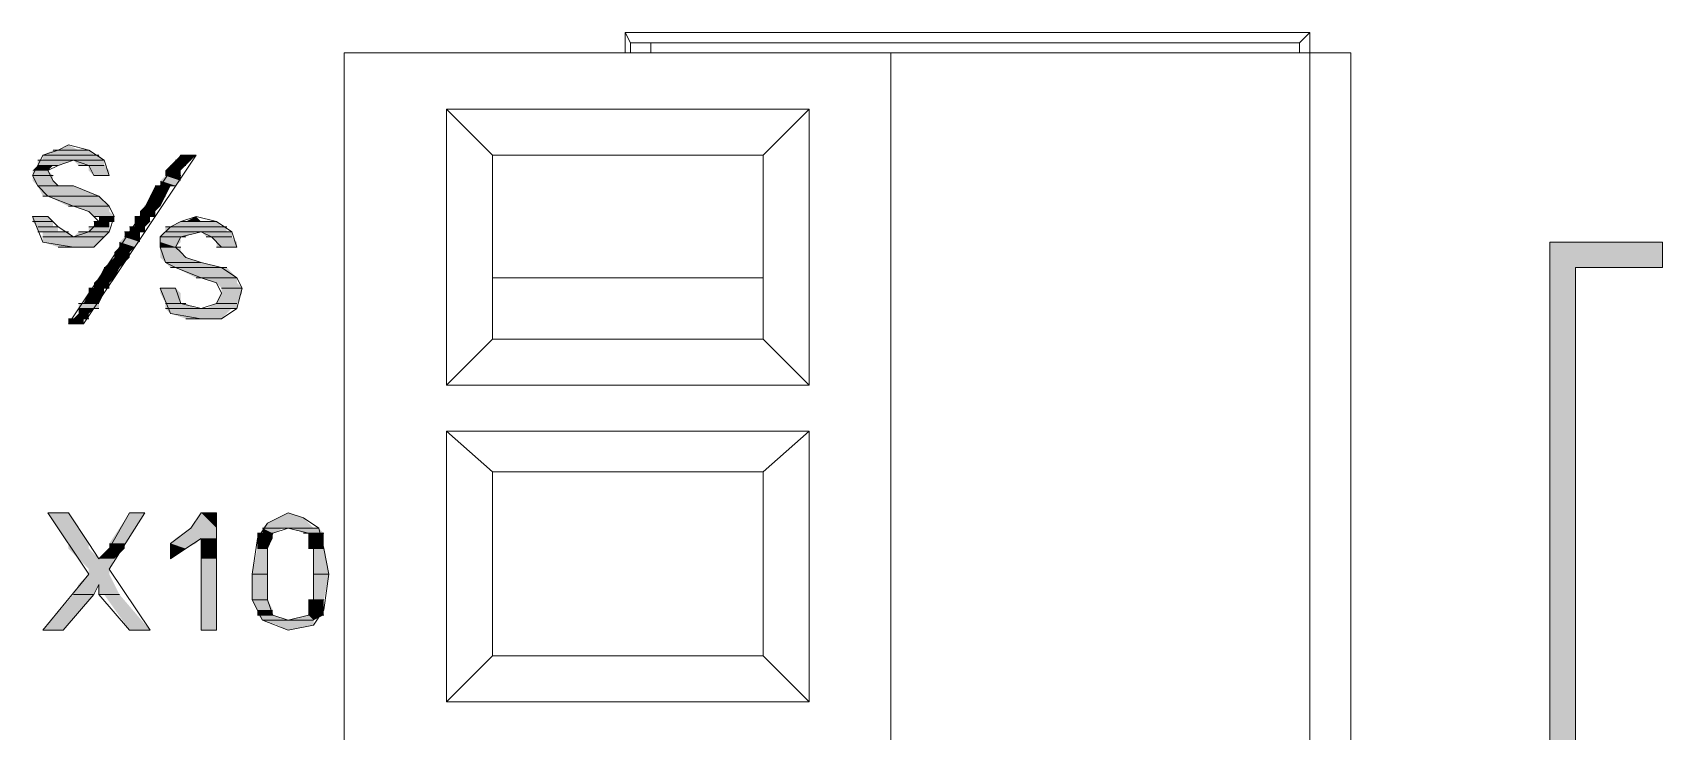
# Model space of a CAD drawing. Header units: millimetres. Extents: x -11 to 1219, y 0 to 1751.
# Drawn here: x 214.95 to 233.02, y 919 to 926.75 of the extents above; entities that cross this region are included whole.
import ezdxf

# ---------------------------------------------------------------- set-up
doc = ezdxf.new("R2010")
doc.units = ezdxf.units.MM
doc.header["$LTSCALE"] = 10
doc.layers.add('_MULTI_WIRE', color=9, linetype='CONTINUOUS')
doc.layers.add('PDF_Geometry', color=7, linetype='CONTINUOUS', true_color=0x151d1f)
doc.layers.add('PDF_Solid Fills', color=7, linetype='CONTINUOUS', true_color=0x070809)
doc.layers.get('_MULTI_WIRE').off()

# ---------------------------------------------------------------- blocks, each defined once
blk = doc.blocks.new('DVP-28SWS211R')
at = {"layer": 'PDF_Geometry', "color": 7, "lineweight": 9, "true_color": 0xffffff}
for p, q in [((14.956, -37.843), (14.899, -37.73)), ((14.899, -37.73), (14.899, -37.956)), ((14.899, -37.73), (22.491, -37.73)), ((22.491, -37.73), (22.377, -37.843)), ((22.491, -37.73), (22.491, -37.956)), ((14.956, -37.843), (14.956, -37.956)), ((22.377, -37.843), (14.956, -37.843)), ((15.183, -37.956), (15.183, -37.843)), ((22.377, -37.956), (22.377, -37.843)), ((11.783, -70.418), (11.783, -37.956)), ((22.944, -37.956), (11.783, -37.956)), ((17.845, -70.418), (17.845, -37.956)), ((22.491, -37.956), (22.491, -70.418)), ((22.944, -37.956), (22.944, -70.418)), ((12.916, -38.58), (12.916, -41.639)), ((12.916, -38.58), (13.426, -39.089)), ((16.939, -38.58), (12.916, -38.58)), ((16.429, -39.089), (16.939, -38.58)), ((16.939, -41.639), (16.939, -38.58)), ((8.611, -39.033), (8.441, -39.089)), ((8.611, -39.033), (8.554, -39.033)), ((8.554, -39.033), (8.951, -39.033)), ((8.724, -38.976), (8.611, -39.033)), ((8.951, -39.033), (8.611, -39.033)), ((8.611, -39.033), (8.951, -39.033)), ((8.951, -39.033), (8.611, -39.033)), ((8.951, -39.033), (8.724, -38.976)), ((9.121, -39.146), (8.951, -39.033)), ((8.384, -39.203), (8.328, -39.316)), ((8.441, -39.089), (8.384, -39.203)), ((8.441, -39.146), (8.384, -39.146)), ((8.384, -39.146), (9.121, -39.146)), ((8.384, -39.203), (8.611, -39.203)), ((8.611, -39.203), (8.384, -39.203)), ((8.384, -39.203), (8.611, -39.203)), ((8.611, -39.203), (8.384, -39.203)), ((8.384, -39.203), (8.554, -39.203)), ((8.554, -39.203), (8.384, -39.203)), ((8.384, -39.203), (8.611, -39.203)), ((8.554, -39.203), (8.384, -39.203)), ((8.441, -39.089), (9.064, -39.089)), ((9.064, -39.089), (8.441, -39.089)), ((8.441, -39.089), (9.064, -39.089)), ((9.064, -39.089), (8.441, -39.089)), ((9.121, -39.146), (8.441, -39.146)), ((8.441, -39.146), (9.121, -39.146)), ((9.121, -39.146), (8.441, -39.146)), ((8.498, -39.259), (8.611, -39.203)), ((8.611, -39.203), (8.554, -39.203)), ((8.611, -39.203), (8.781, -39.146)), ((9.971, -39.089), (8.724, -40.959)), ((8.781, -39.146), (8.951, -39.203)), ((8.838, -39.203), (9.121, -39.203)), ((9.121, -39.203), (8.838, -39.203)), ((8.838, -39.203), (9.121, -39.203)), ((9.121, -39.203), (8.838, -39.203)), ((8.894, -40.959), (10.141, -39.089)), ((8.894, -39.203), (9.121, -39.203)), ((9.121, -39.203), (8.894, -39.203)), ((8.894, -39.203), (9.121, -39.203)), ((9.121, -39.203), (8.894, -39.203)), ((8.951, -39.203), (9.008, -39.316)), ((9.177, -39.316), (9.121, -39.146)), ((9.857, -39.203), (10.027, -39.203)), ((10.027, -39.203), (9.857, -39.203)), ((9.857, -39.203), (10.027, -39.203)), ((10.027, -39.203), (9.857, -39.203)), ((9.857, -39.203), (10.027, -39.203)), ((10.027, -39.203), (9.857, -39.203)), ((9.857, -39.203), (10.027, -39.203)), ((10.027, -39.203), (9.857, -39.203)), ((9.914, -39.146), (10.084, -39.146)), ((10.084, -39.146), (9.914, -39.146)), ((9.914, -39.146), (10.084, -39.146)), ((10.084, -39.146), (9.914, -39.146)), ((9.971, -39.089), (10.141, -39.089)), ((10.141, -39.089), (9.971, -39.089)), ((10.141, -39.089), (9.971, -39.089)), ((13.426, -39.089), (13.426, -41.129)), ((13.426, -39.089), (16.429, -39.089)), ((16.429, -41.129), (16.429, -39.089)), ((8.328, -39.316), (8.554, -39.316)), ((8.554, -39.316), (8.328, -39.316)), ((8.328, -39.316), (8.554, -39.316)), ((8.554, -39.316), (8.328, -39.316)), ((8.328, -39.316), (8.554, -39.316)), ((8.554, -39.316), (8.328, -39.316)), ((8.328, -39.316), (8.554, -39.316)), ((8.554, -39.316), (8.328, -39.316)), ((8.328, -39.316), (8.384, -39.429)), ((8.554, -39.373), (8.498, -39.259)), ((8.611, -39.429), (8.554, -39.373)), ((9.008, -39.316), (9.121, -39.316)), ((9.121, -39.316), (9.008, -39.316)), ((9.008, -39.316), (9.177, -39.316)), ((9.121, -39.316), (9.008, -39.316)), ((9.008, -39.316), (9.121, -39.316)), ((9.121, -39.316), (9.008, -39.316)), ((9.008, -39.316), (9.008, -39.316)), ((9.008, -39.316), (9.177, -39.316)), ((9.177, -39.316), (9.121, -39.316)), ((9.801, -39.316), (9.971, -39.316)), ((9.971, -39.316), (9.801, -39.316)), ((9.801, -39.316), (9.971, -39.316)), ((9.971, -39.316), (9.801, -39.316)), ((9.801, -39.316), (9.971, -39.316)), ((9.971, -39.316), (9.801, -39.316)), ((9.801, -39.316), (9.971, -39.316)), ((9.971, -39.316), (9.801, -39.316)), ((8.384, -39.429), (8.781, -39.429)), ((8.781, -39.429), (8.384, -39.429)), ((8.384, -39.429), (8.781, -39.429)), ((8.781, -39.429), (8.384, -39.429)), ((8.384, -39.429), (8.781, -39.429)), ((8.781, -39.429), (8.384, -39.429)), ((8.384, -39.429), (8.781, -39.429)), ((8.781, -39.429), (8.384, -39.429)), ((8.384, -39.429), (8.498, -39.543)), ((8.441, -39.543), (9.064, -39.543)), ((9.064, -39.543), (8.441, -39.543)), ((8.441, -39.543), (9.064, -39.543)), ((9.064, -39.543), (8.441, -39.543)), ((8.498, -39.543), (8.781, -39.656)), ((8.781, -39.429), (8.611, -39.429)), ((9.064, -39.543), (8.781, -39.429)), ((9.177, -39.656), (9.064, -39.543)), ((9.631, -39.543), (9.801, -39.543)), ((9.801, -39.543), (9.631, -39.543)), ((9.631, -39.543), (9.801, -39.543)), ((9.801, -39.543), (9.631, -39.543)), ((9.744, -39.429), (9.687, -39.429)), ((9.687, -39.429), (9.857, -39.429)), ((9.687, -39.429), (9.857, -39.429)), ((9.857, -39.429), (9.687, -39.429)), ((9.687, -39.429), (9.857, -39.429)), ((9.857, -39.429), (9.687, -39.429)), ((9.857, -39.429), (9.744, -39.429)), ((9.744, -39.429), (9.914, -39.429)), ((9.857, -39.429), (9.744, -39.429)), ((9.914, -39.429), (9.857, -39.429)), ((8.724, -39.656), (9.177, -39.656)), ((9.177, -39.656), (8.724, -39.656)), ((8.724, -39.656), (9.177, -39.656)), ((9.177, -39.656), (8.724, -39.656)), ((8.781, -39.656), (8.951, -39.713)), ((8.951, -39.713), (9.064, -39.826)), ((9.234, -39.769), (9.177, -39.656)), ((9.574, -39.656), (9.744, -39.656)), ((9.744, -39.656), (9.574, -39.656)), ((9.574, -39.656), (9.744, -39.656)), ((9.744, -39.656), (9.574, -39.656)), ((8.498, -39.769), (8.328, -39.769)), ((8.328, -39.769), (8.498, -39.769)), ((8.328, -39.769), (8.498, -39.769)), ((8.498, -39.769), (8.328, -39.769)), ((8.328, -39.769), (8.498, -39.769)), ((8.498, -39.769), (8.328, -39.769)), ((8.328, -39.769), (8.498, -39.769)), ((8.498, -39.769), (8.328, -39.769)), ((8.328, -39.769), (8.498, -39.769)), ((8.498, -39.769), (8.328, -39.769)), ((8.498, -39.769), (8.328, -39.769)), ((8.328, -39.769), (8.441, -40.052)), ((8.328, -39.826), (8.554, -39.826)), ((8.554, -39.826), (8.328, -39.826)), ((8.328, -39.826), (8.554, -39.826)), ((8.554, -39.826), (8.328, -39.826)), ((8.328, -39.826), (8.554, -39.826)), ((8.554, -39.826), (8.328, -39.826)), ((8.328, -39.826), (8.554, -39.826)), ((8.554, -39.826), (8.328, -39.826)), ((8.384, -39.882), (8.611, -39.882)), ((8.611, -39.882), (8.384, -39.882)), ((8.384, -39.882), (8.611, -39.882)), ((8.611, -39.882), (8.384, -39.882)), ((8.498, -39.769), (8.498, -39.769)), ((8.611, -39.882), (8.498, -39.769)), ((8.781, -39.996), (8.611, -39.882)), ((9.064, -39.826), (8.951, -39.939)), ((9.008, -39.882), (8.951, -39.882)), ((8.951, -39.882), (9.177, -39.882)), ((9.008, -39.769), (9.234, -39.769)), ((9.234, -39.769), (9.008, -39.769)), ((9.008, -39.769), (9.234, -39.769)), ((9.234, -39.769), (9.008, -39.769)), ((9.008, -39.769), (9.234, -39.769)), ((9.234, -39.769), (9.008, -39.769)), ((9.008, -39.769), (9.234, -39.769)), ((9.234, -39.769), (9.008, -39.769)), ((9.008, -39.769), (9.234, -39.769)), ((9.234, -39.769), (9.008, -39.769)), ((9.008, -39.769), (9.234, -39.769)), ((9.234, -39.769), (9.008, -39.769)), ((9.064, -39.826), (9.008, -39.826)), ((9.008, -39.826), (9.177, -39.826)), ((9.177, -39.882), (9.008, -39.882)), ((9.008, -39.882), (9.177, -39.882)), ((9.177, -39.882), (9.008, -39.882)), ((9.064, -39.826), (9.234, -39.826)), ((9.234, -39.826), (9.064, -39.826)), ((9.064, -39.826), (9.234, -39.826)), ((9.234, -39.826), (9.064, -39.826)), ((9.177, -39.826), (9.064, -39.826)), ((9.064, -39.826), (9.234, -39.826)), ((9.177, -39.826), (9.064, -39.826)), ((9.234, -39.826), (9.177, -39.826)), ((9.177, -39.939), (9.234, -39.769)), ((9.461, -39.882), (9.404, -39.882)), ((9.404, -39.882), (9.574, -39.882)), ((9.517, -39.769), (9.461, -39.769)), ((9.461, -39.769), (9.687, -39.769)), ((9.461, -39.769), (9.631, -39.769)), ((9.631, -39.769), (9.461, -39.769)), ((9.461, -39.769), (9.687, -39.769)), ((9.631, -39.769), (9.461, -39.769)), ((9.461, -39.826), (9.631, -39.826)), ((9.631, -39.826), (9.461, -39.826)), ((9.461, -39.826), (9.631, -39.826)), ((9.631, -39.826), (9.461, -39.826)), ((9.461, -39.826), (9.631, -39.826)), ((9.631, -39.826), (9.461, -39.826)), ((9.461, -39.826), (9.631, -39.826)), ((9.631, -39.826), (9.461, -39.826)), ((9.574, -39.882), (9.461, -39.882)), ((9.461, -39.882), (9.574, -39.882)), ((9.574, -39.882), (9.461, -39.882)), ((9.517, -39.769), (9.687, -39.769)), ((9.687, -39.769), (9.517, -39.769)), ((9.517, -39.769), (9.687, -39.769)), ((9.687, -39.769), (9.517, -39.769)), ((9.687, -39.769), (9.517, -39.769)), ((9.517, -39.769), (9.687, -39.769)), ((9.687, -39.769), (9.517, -39.769)), ((9.687, -39.769), (9.631, -39.769)), ((9.857, -39.882), (9.744, -39.996)), ((9.857, -39.882), (9.801, -39.882)), ((9.801, -39.882), (10.48, -39.882)), ((9.971, -39.826), (9.857, -39.882)), ((10.48, -39.882), (9.857, -39.882)), ((9.857, -39.882), (10.48, -39.882)), ((10.48, -39.882), (9.857, -39.882)), ((10.141, -39.769), (9.971, -39.826)), ((10.027, -39.826), (9.971, -39.826)), ((9.971, -39.826), (10.254, -39.826)), ((9.971, -39.826), (10.367, -39.826)), ((10.367, -39.826), (9.971, -39.826)), ((9.971, -39.826), (10.367, -39.826)), ((10.367, -39.826), (9.971, -39.826)), ((10.254, -39.826), (10.027, -39.826)), ((10.027, -39.826), (10.254, -39.826)), ((10.254, -39.826), (10.027, -39.826)), ((10.367, -39.826), (10.141, -39.769)), ((10.537, -39.939), (10.367, -39.826)), ((8.384, -39.939), (8.611, -39.939)), ((8.611, -39.939), (8.384, -39.939)), ((8.384, -39.939), (8.611, -39.939)), ((8.611, -39.939), (8.384, -39.939)), ((8.384, -39.939), (8.668, -39.939)), ((8.668, -39.939), (8.384, -39.939)), ((8.384, -39.939), (8.668, -39.939)), ((8.668, -39.939), (8.384, -39.939)), ((8.441, -39.939), (8.724, -39.939)), ((8.724, -39.939), (8.441, -39.939)), ((8.441, -39.939), (8.724, -39.939)), ((8.724, -39.939), (8.441, -39.939)), ((8.441, -39.996), (8.781, -39.996)), ((8.781, -39.996), (8.441, -39.996)), ((8.441, -39.996), (8.781, -39.996)), ((8.781, -39.996), (8.441, -39.996)), ((8.441, -39.996), (9.121, -39.996)), ((9.121, -39.996), (8.441, -39.996)), ((8.441, -39.996), (9.121, -39.996)), ((9.121, -39.996), (8.441, -39.996)), ((8.441, -39.996), (9.121, -39.996)), ((9.121, -39.996), (8.441, -39.996)), ((8.441, -39.996), (9.121, -39.996)), ((9.121, -39.996), (8.441, -39.996)), ((8.441, -40.052), (8.781, -40.109)), ((8.611, -40.109), (9.008, -40.109)), ((9.008, -40.109), (8.611, -40.109)), ((8.611, -40.109), (9.008, -40.109)), ((9.008, -40.109), (8.611, -40.109)), ((8.611, -40.109), (8.951, -40.109)), ((8.951, -40.109), (8.611, -40.109)), ((8.611, -40.109), (9.008, -40.109)), ((8.951, -40.109), (8.611, -40.109)), ((8.668, -40.109), (8.894, -40.109)), ((8.894, -40.109), (8.668, -40.109)), ((8.668, -40.109), (8.951, -40.109)), ((8.894, -40.109), (8.668, -40.109)), ((8.724, -40.109), (8.781, -40.109)), ((8.781, -40.109), (8.724, -40.109)), ((8.724, -40.109), (8.894, -40.109)), ((8.781, -40.109), (8.724, -40.109)), ((8.951, -39.939), (8.781, -39.996)), ((8.781, -39.996), (9.121, -39.996)), ((9.121, -39.996), (8.781, -39.996)), ((8.781, -39.996), (9.121, -39.996)), ((9.121, -39.996), (8.781, -39.996)), ((8.894, -40.109), (8.781, -40.109)), ((8.781, -40.109), (8.781, -40.109)), ((8.781, -40.109), (8.781, -40.109)), ((8.781, -40.109), (9.008, -40.109)), ((8.894, -39.939), (8.838, -39.939)), ((8.838, -39.939), (9.177, -39.939)), ((8.951, -39.939), (8.894, -39.939)), ((8.894, -39.939), (9.177, -39.939)), ((9.177, -39.939), (8.894, -39.939)), ((8.894, -39.939), (9.177, -39.939)), ((9.177, -39.939), (8.894, -39.939)), ((8.951, -40.109), (8.894, -40.109)), ((8.951, -39.939), (9.177, -39.939)), ((9.177, -39.939), (8.951, -39.939)), ((8.951, -39.939), (9.177, -39.939)), ((9.177, -39.939), (8.951, -39.939)), ((9.177, -39.939), (8.951, -39.939)), ((8.951, -39.939), (9.177, -39.939)), ((9.177, -39.939), (8.951, -39.939)), ((9.008, -40.109), (8.951, -40.109)), ((9.008, -40.109), (9.177, -39.939)), ((9.291, -40.109), (9.461, -40.109)), ((9.461, -40.109), (9.291, -40.109)), ((9.291, -40.109), (9.461, -40.109)), ((9.461, -40.109), (9.291, -40.109)), ((9.291, -40.109), (9.461, -40.109)), ((9.461, -40.109), (9.291, -40.109)), ((9.291, -40.109), (9.461, -40.109)), ((9.461, -40.109), (9.291, -40.109)), ((9.291, -40.109), (9.461, -40.109)), ((9.461, -40.109), (9.291, -40.109)), ((9.291, -40.109), (9.461, -40.109)), ((9.461, -40.109), (9.291, -40.109)), ((9.291, -40.109), (9.461, -40.109)), ((9.461, -40.109), (9.291, -40.109)), ((9.291, -40.109), (9.461, -40.109)), ((9.461, -40.109), (9.291, -40.109)), ((9.291, -40.109), (9.461, -40.109)), ((9.461, -40.109), (9.291, -40.109)), ((9.291, -40.109), (9.461, -40.109)), ((9.461, -40.109), (9.291, -40.109)), ((9.404, -39.939), (9.347, -39.939)), ((9.347, -39.939), (9.517, -39.939)), ((9.347, -39.996), (9.517, -39.996)), ((9.517, -39.996), (9.347, -39.996)), ((9.347, -39.996), (9.517, -39.996)), ((9.517, -39.996), (9.347, -39.996)), ((9.347, -39.996), (9.517, -39.996)), ((9.517, -39.996), (9.347, -39.996)), ((9.347, -39.996), (9.517, -39.996)), ((9.517, -39.996), (9.347, -39.996)), ((9.347, -39.996), (9.517, -39.996)), ((9.517, -39.996), (9.347, -39.996)), ((9.347, -39.996), (9.517, -39.996)), ((9.517, -39.996), (9.347, -39.996)), ((9.404, -39.939), (9.574, -39.939)), ((9.574, -39.939), (9.404, -39.939)), ((9.404, -39.939), (9.574, -39.939)), ((9.574, -39.939), (9.404, -39.939)), ((9.404, -39.939), (9.517, -39.939)), ((9.517, -39.939), (9.404, -39.939)), ((9.404, -39.939), (9.574, -39.939)), ((9.517, -39.939), (9.404, -39.939)), ((9.517, -39.939), (9.404, -39.939)), ((9.404, -39.939), (9.517, -39.939)), ((9.517, -39.939), (9.404, -39.939)), ((9.574, -39.939), (9.517, -39.939)), ((9.744, -39.996), (10.027, -39.996)), ((10.027, -39.996), (9.744, -39.996)), ((9.744, -39.996), (10.027, -39.996)), ((10.027, -39.996), (9.744, -39.996)), ((9.744, -39.996), (9.971, -39.996)), ((9.971, -39.996), (9.744, -39.996)), ((9.744, -39.996), (10.027, -39.996)), ((9.971, -39.996), (9.744, -39.996)), ((9.744, -39.996), (9.971, -39.996)), ((9.971, -39.996), (9.744, -39.996)), ((9.744, -39.996), (9.971, -39.996)), ((9.971, -39.996), (9.744, -39.996)), ((9.744, -39.996), (9.744, -40.109)), ((9.744, -40.109), (9.914, -40.109)), ((9.914, -40.109), (9.744, -40.109)), ((9.744, -40.109), (9.914, -40.109)), ((9.914, -40.109), (9.744, -40.109)), ((9.744, -40.109), (9.971, -40.109)), ((9.971, -40.109), (9.744, -40.109)), ((9.744, -40.109), (9.971, -40.109)), ((9.971, -40.109), (9.744, -40.109)), ((9.744, -40.109), (9.971, -40.109)), ((9.971, -40.109), (9.744, -40.109)), ((9.744, -40.109), (9.971, -40.109)), ((9.971, -40.109), (9.744, -40.109)), ((9.744, -40.109), (9.971, -40.109)), ((9.971, -40.109), (9.744, -40.109)), ((9.744, -40.109), (9.971, -40.109)), ((9.971, -40.109), (9.744, -40.109)), ((9.744, -40.109), (9.971, -40.109)), ((9.971, -40.109), (9.744, -40.109)), ((9.744, -40.109), (9.971, -40.109)), ((9.971, -40.109), (9.744, -40.109)), ((9.744, -40.109), (9.801, -40.279)), ((9.801, -39.939), (10.537, -39.939)), ((10.537, -39.939), (9.801, -39.939)), ((9.801, -39.939), (10.537, -39.939)), ((10.537, -39.939), (9.801, -39.939)), ((9.801, -39.939), (10.537, -39.939)), ((10.537, -39.939), (9.801, -39.939)), ((9.801, -39.939), (10.537, -39.939)), ((10.537, -39.939), (9.801, -39.939)), ((9.801, -39.939), (10.141, -39.939)), ((10.141, -39.939), (9.801, -39.939)), ((9.801, -39.939), (10.197, -39.939)), ((10.141, -39.939), (9.801, -39.939)), ((9.914, -40.109), (9.971, -39.996)), ((9.971, -40.166), (9.914, -40.109)), ((9.971, -39.996), (10.197, -39.939)), ((10.027, -39.996), (9.971, -39.996)), ((10.197, -39.939), (10.141, -39.939)), ((10.197, -39.939), (10.537, -39.939)), ((10.537, -39.939), (10.197, -39.939)), ((10.197, -39.939), (10.537, -39.939)), ((10.537, -39.939), (10.197, -39.939)), ((10.197, -39.939), (10.311, -39.996)), ((10.254, -39.996), (10.537, -39.996)), ((10.537, -39.996), (10.254, -39.996)), ((10.254, -39.996), (10.537, -39.996)), ((10.537, -39.996), (10.254, -39.996)), ((10.254, -39.996), (10.537, -39.996)), ((10.537, -39.996), (10.254, -39.996)), ((10.254, -39.996), (10.537, -39.996)), ((10.537, -39.996), (10.254, -39.996)), ((10.311, -39.996), (10.537, -39.996)), ((10.537, -39.996), (10.311, -39.996)), ((10.311, -39.996), (10.537, -39.996)), ((10.537, -39.996), (10.311, -39.996)), ((10.311, -39.996), (10.424, -40.109)), ((10.367, -40.109), (10.594, -40.109)), ((10.594, -40.109), (10.367, -40.109)), ((10.367, -40.109), (10.594, -40.109)), ((10.594, -40.109), (10.367, -40.109)), ((10.367, -40.109), (10.594, -40.109)), ((10.594, -40.109), (10.367, -40.109)), ((10.367, -40.109), (10.594, -40.109)), ((10.594, -40.109), (10.367, -40.109)), ((10.424, -40.109), (10.537, -40.109)), ((10.537, -40.109), (10.424, -40.109)), ((10.424, -40.109), (10.594, -40.109)), ((10.537, -40.109), (10.424, -40.109)), ((10.424, -40.109), (10.537, -40.109)), ((10.537, -40.109), (10.424, -40.109)), ((10.424, -40.109), (10.424, -40.109)), ((10.424, -40.109), (10.594, -40.109)), ((10.594, -40.109), (10.537, -39.939)), ((10.594, -40.109), (10.537, -40.109)), ((25.153, -40.052), (26.399, -40.052)), ((26.399, -40.052), (25.153, -40.052)), ((25.153, -40.052), (25.153, -50.929)), ((26.399, -40.052), (25.153, -40.052)), ((26.399, -40.336), (26.399, -40.052)), ((9.177, -40.279), (9.347, -40.279)), ((9.347, -40.279), (9.177, -40.279)), ((9.177, -40.279), (9.347, -40.279)), ((9.347, -40.279), (9.177, -40.279)), ((9.801, -40.279), (10.197, -40.279)), ((10.197, -40.279), (9.801, -40.279)), ((9.801, -40.279), (10.197, -40.279)), ((10.197, -40.279), (9.801, -40.279)), ((9.801, -40.279), (9.914, -40.336)), ((10.027, -40.222), (9.971, -40.166)), ((10.197, -40.279), (10.027, -40.222)), ((10.424, -40.336), (10.197, -40.279)), ((9.064, -40.449), (9.234, -40.449)), ((9.234, -40.449), (9.064, -40.449)), ((9.064, -40.449), (9.234, -40.449)), ((9.234, -40.449), (9.064, -40.449)), ((9.121, -40.336), (9.291, -40.336)), ((9.291, -40.336), (9.121, -40.336)), ((9.121, -40.336), (9.291, -40.336)), ((9.291, -40.336), (9.121, -40.336)), ((9.857, -40.336), (10.48, -40.336)), ((10.48, -40.336), (9.857, -40.336)), ((9.857, -40.336), (10.48, -40.336)), ((10.48, -40.336), (9.857, -40.336)), ((9.914, -40.336), (10.197, -40.449)), ((10.141, -40.449), (10.594, -40.449)), ((10.594, -40.449), (10.141, -40.449)), ((10.141, -40.449), (10.594, -40.449)), ((10.594, -40.449), (10.141, -40.449)), ((10.197, -40.449), (10.367, -40.506)), ((10.594, -40.449), (10.424, -40.336)), ((10.65, -40.562), (10.594, -40.449)), ((16.429, -40.449), (13.426, -40.449)), ((25.436, -40.336), (26.399, -40.336)), ((26.399, -40.336), (25.436, -40.336)), ((25.436, -50.59), (25.436, -40.336)), ((25.436, -40.336), (26.399, -40.336)), ((9.008, -40.562), (8.951, -40.562)), ((8.951, -40.562), (9.121, -40.562)), ((8.951, -40.562), (9.121, -40.562)), ((9.121, -40.562), (8.951, -40.562)), ((8.951, -40.562), (9.121, -40.562)), ((9.121, -40.562), (8.951, -40.562)), ((9.121, -40.562), (9.008, -40.562)), ((9.008, -40.562), (9.177, -40.562)), ((9.121, -40.562), (9.008, -40.562)), ((9.177, -40.562), (9.121, -40.562)), ((9.914, -40.562), (9.744, -40.562)), ((9.744, -40.562), (9.914, -40.562)), ((9.744, -40.562), (9.914, -40.562)), ((9.914, -40.562), (9.744, -40.562)), ((9.744, -40.562), (9.914, -40.562)), ((9.914, -40.562), (9.744, -40.562)), ((9.914, -40.562), (9.744, -40.562)), ((9.744, -40.562), (9.857, -40.846)), ((9.914, -40.562), (9.914, -40.562)), ((9.971, -40.732), (9.914, -40.562)), ((10.367, -40.506), (10.424, -40.619)), ((10.424, -40.619), (10.367, -40.732)), ((10.424, -40.562), (10.65, -40.562)), ((10.65, -40.562), (10.424, -40.562)), ((10.424, -40.562), (10.65, -40.562)), ((10.65, -40.562), (10.424, -40.562)), ((10.424, -40.562), (10.65, -40.562)), ((10.65, -40.562), (10.424, -40.562)), ((10.424, -40.562), (10.65, -40.562)), ((10.65, -40.562), (10.424, -40.562)), ((10.594, -40.789), (10.65, -40.562)), ((8.894, -40.732), (8.838, -40.732)), ((8.838, -40.732), (9.064, -40.732)), ((8.838, -40.789), (9.008, -40.789)), ((9.008, -40.789), (8.838, -40.789)), ((8.838, -40.789), (9.064, -40.789)), ((9.008, -40.789), (8.838, -40.789)), ((9.064, -40.732), (8.894, -40.732)), ((8.894, -40.732), (9.064, -40.732)), ((9.064, -40.732), (8.894, -40.732)), ((9.064, -40.789), (9.008, -40.789)), ((9.801, -40.732), (10.027, -40.732)), ((10.027, -40.732), (9.801, -40.732)), ((9.801, -40.732), (10.027, -40.732)), ((10.027, -40.732), (9.801, -40.732)), ((9.801, -40.789), (10.197, -40.789)), ((10.197, -40.789), (9.801, -40.789)), ((9.801, -40.789), (10.197, -40.789)), ((10.197, -40.789), (9.801, -40.789)), ((10.197, -40.789), (9.971, -40.732)), ((10.367, -40.732), (10.197, -40.789)), ((10.254, -40.789), (10.197, -40.789)), ((10.197, -40.789), (10.537, -40.789)), ((10.537, -40.789), (10.254, -40.789)), ((10.254, -40.789), (10.594, -40.789)), ((10.537, -40.789), (10.254, -40.789)), ((10.367, -40.732), (10.594, -40.732)), ((10.594, -40.732), (10.367, -40.732)), ((10.367, -40.732), (10.594, -40.732)), ((10.594, -40.732), (10.367, -40.732)), ((10.424, -40.902), (10.594, -40.789)), ((10.594, -40.789), (10.537, -40.789)), ((8.781, -40.902), (8.724, -40.902)), ((8.724, -40.902), (8.894, -40.902)), ((8.724, -40.959), (8.894, -40.959)), ((8.894, -40.959), (8.724, -40.959)), ((8.724, -40.959), (8.894, -40.959)), ((8.894, -40.902), (8.781, -40.902)), ((8.781, -40.902), (8.951, -40.902)), ((8.894, -40.902), (8.781, -40.902)), ((8.951, -40.902), (8.894, -40.902)), ((9.857, -40.846), (10.197, -40.902)), ((10.027, -40.902), (10.424, -40.902)), ((10.197, -40.902), (10.027, -40.902)), ((10.424, -40.902), (10.197, -40.902)), ((10.197, -40.902), (10.424, -40.902)), ((13.426, -41.129), (12.916, -41.639)), ((16.429, -41.129), (13.426, -41.129)), ((16.939, -41.639), (16.429, -41.129)), ((12.916, -41.639), (16.939, -41.639)), ((12.916, -42.149), (12.916, -45.151)), ((12.916, -42.149), (13.426, -42.602)), ((16.939, -42.149), (12.916, -42.149)), ((16.429, -42.602), (16.939, -42.149)), ((16.939, -45.151), (16.939, -42.149)), ((13.426, -42.602), (13.426, -44.641)), ((13.426, -42.602), (16.429, -42.602)), ((16.429, -44.641), (16.429, -42.602)), ((8.498, -43.055), (8.724, -43.055)), ((8.724, -43.055), (8.498, -43.055)), ((8.724, -43.055), (8.498, -43.055)), ((8.498, -43.055), (8.951, -43.735)), ((8.951, -43.395), (8.724, -43.055)), ((9.177, -43.678), (9.574, -43.055)), ((9.404, -43.055), (9.177, -43.452)), ((9.404, -43.055), (9.574, -43.055)), ((9.574, -43.055), (9.404, -43.055)), ((9.574, -43.055), (9.404, -43.055)), ((10.197, -43.055), (10.084, -43.225)), ((10.197, -43.055), (10.367, -43.055)), ((10.367, -43.055), (10.197, -43.055)), ((10.367, -43.055), (10.197, -43.055)), ((10.367, -44.358), (10.367, -43.055)), ((10.934, -43.168), (10.82, -43.338)), ((11.16, -43.055), (10.934, -43.168)), ((11.33, -43.112), (11.16, -43.055)), ((11.5, -43.225), (11.33, -43.112)), ((10.084, -43.225), (9.857, -43.395)), ((10.027, -43.452), (10.197, -43.338)), ((10.197, -43.338), (10.197, -44.358)), ((10.82, -43.338), (10.764, -43.735)), ((10.877, -43.282), (10.82, -43.282)), ((10.82, -43.282), (10.99, -43.282)), ((10.877, -43.225), (11.104, -43.225)), ((11.104, -43.225), (10.877, -43.225)), ((10.877, -43.225), (11.16, -43.225)), ((11.104, -43.225), (10.877, -43.225)), ((10.99, -43.282), (10.877, -43.282)), ((10.877, -43.282), (10.99, -43.282)), ((10.99, -43.282), (10.877, -43.282)), ((10.934, -43.452), (10.99, -43.282)), ((10.99, -43.282), (11.16, -43.225)), ((11.16, -43.225), (11.104, -43.225)), ((11.16, -43.225), (11.5, -43.225)), ((11.5, -43.225), (11.16, -43.225)), ((11.16, -43.225), (11.5, -43.225)), ((11.5, -43.225), (11.16, -43.225)), ((11.16, -43.225), (11.387, -43.282)), ((11.33, -43.282), (11.557, -43.282)), ((11.557, -43.282), (11.33, -43.282)), ((11.33, -43.282), (11.557, -43.282)), ((11.557, -43.282), (11.33, -43.282)), ((11.387, -43.282), (11.444, -43.452)), ((11.557, -43.452), (11.5, -43.225)), ((9.064, -43.565), (8.951, -43.395)), ((9.177, -43.452), (9.064, -43.565)), ((9.857, -43.395), (9.857, -43.565)), ((9.857, -43.565), (10.027, -43.452)), ((10.82, -43.452), (10.934, -43.452)), ((10.934, -43.452), (10.82, -43.452)), ((10.82, -43.452), (10.934, -43.452)), ((10.934, -43.452), (10.82, -43.452)), ((10.82, -43.452), (10.934, -43.452)), ((10.934, -43.452), (10.82, -43.452)), ((10.82, -43.452), (10.934, -43.452)), ((10.934, -43.452), (10.82, -43.452)), ((10.934, -43.735), (10.934, -43.452)), ((11.387, -43.452), (11.557, -43.452)), ((11.557, -43.452), (11.387, -43.452)), ((11.387, -43.452), (11.557, -43.452)), ((11.557, -43.452), (11.387, -43.452)), ((11.444, -43.452), (11.557, -43.452)), ((11.557, -43.452), (11.444, -43.452)), ((11.444, -43.452), (11.557, -43.452)), ((11.557, -43.452), (11.444, -43.452)), ((11.444, -43.452), (11.444, -43.735)), ((11.613, -43.735), (11.557, -43.452)), ((9.631, -44.358), (9.177, -43.678)), ((8.951, -43.735), (8.441, -44.358)), ((9.008, -43.961), (9.064, -43.848)), ((9.064, -43.848), (9.064, -43.961)), ((10.764, -43.735), (10.934, -43.735)), ((10.934, -43.735), (10.764, -43.735)), ((10.764, -43.735), (10.934, -43.735)), ((10.934, -43.735), (10.764, -43.735)), ((10.764, -43.735), (10.764, -44.018)), ((10.934, -44.018), (10.934, -43.735)), ((11.444, -43.735), (11.614, -43.735)), ((11.614, -43.735), (11.444, -43.735)), ((11.444, -43.735), (11.614, -43.735)), ((11.614, -43.735), (11.444, -43.735)), ((11.444, -43.735), (11.444, -44.018)), ((11.557, -44.131), (11.613, -43.735)), ((8.668, -44.358), (9.008, -43.961)), ((8.781, -43.961), (9.008, -43.961)), ((9.008, -43.961), (8.781, -43.961)), ((8.781, -43.961), (9.008, -43.961)), ((9.008, -43.961), (8.781, -43.961)), ((9.064, -43.961), (9.291, -43.961)), ((9.291, -43.961), (9.064, -43.961)), ((9.064, -43.961), (9.291, -43.961)), ((9.291, -43.961), (9.064, -43.961)), ((9.064, -43.961), (9.404, -44.358)), ((10.764, -44.018), (10.934, -44.018)), ((10.934, -44.018), (10.764, -44.018)), ((10.764, -44.018), (10.934, -44.018)), ((10.934, -44.018), (10.764, -44.018)), ((10.764, -44.018), (10.934, -44.018)), ((10.934, -44.018), (10.764, -44.018)), ((10.764, -44.018), (10.934, -44.018)), ((10.934, -44.018), (10.764, -44.018)), ((10.764, -44.018), (10.877, -44.245)), ((10.99, -44.188), (10.934, -44.018)), ((11.444, -44.018), (11.387, -44.018)), ((11.387, -44.018), (11.557, -44.018)), ((11.444, -44.018), (11.387, -44.188)), ((11.444, -44.018), (11.557, -44.018)), ((11.557, -44.018), (11.444, -44.018)), ((11.444, -44.018), (11.557, -44.018)), ((11.557, -44.018), (11.444, -44.018)), ((11.557, -44.018), (11.444, -44.018)), ((11.444, -44.018), (11.557, -44.018)), ((11.557, -44.018), (11.444, -44.018)), ((10.82, -44.188), (10.99, -44.188)), ((10.99, -44.188), (10.82, -44.188)), ((10.82, -44.188), (10.99, -44.188)), ((10.99, -44.188), (10.82, -44.188)), ((10.877, -44.245), (11.16, -44.245)), ((11.16, -44.245), (10.877, -44.245)), ((10.877, -44.245), (11.16, -44.245)), ((11.16, -44.245), (10.877, -44.245)), ((10.877, -44.245), (11.16, -44.358)), ((11.16, -44.245), (10.99, -44.188)), ((11.387, -44.188), (11.16, -44.245)), ((11.16, -44.245), (11.444, -44.245)), ((11.444, -44.245), (11.16, -44.245)), ((11.16, -44.245), (11.444, -44.245)), ((11.444, -44.245), (11.16, -44.245)), ((11.387, -44.188), (11.557, -44.188)), ((11.557, -44.188), (11.387, -44.188)), ((11.387, -44.188), (11.557, -44.188)), ((11.557, -44.188), (11.387, -44.188)), ((11.444, -44.301), (11.557, -44.131)), ((8.441, -44.358), (8.668, -44.358)), ((8.668, -44.358), (8.441, -44.358)), ((8.441, -44.358), (8.668, -44.358)), ((9.404, -44.358), (9.631, -44.358)), ((9.631, -44.358), (9.404, -44.358)), ((9.404, -44.358), (9.631, -44.358)), ((10.197, -44.358), (10.367, -44.358)), ((10.367, -44.358), (10.197, -44.358)), ((10.197, -44.358), (10.367, -44.358)), ((11.16, -44.358), (11.444, -44.301)), ((13.426, -44.641), (12.916, -45.151)), ((16.429, -44.641), (13.426, -44.641)), ((16.939, -45.151), (16.429, -44.641)), ((12.916, -45.151), (16.939, -45.151))]:
    blk.add_line(p, q, dxfattribs=at)
at = {"layer": 'PDF_Solid Fills', "color": 7, "lineweight": 9, "true_color": 0xffffff, "transparency": 33554559}
for points in [[(8.554, -39.033), (8.441, -39.089), (9.008, -39.089)], [(8.554, -39.033), (8.951, -39.033), (9.008, -39.089)], [(8.724, -38.976), (8.611, -39.033), (8.838, -39.033)], [(8.384, -39.203), (8.328, -39.259), (8.498, -39.259)], [(8.384, -39.146), (8.384, -39.203), (8.611, -39.203)], [(8.384, -39.146), (8.781, -39.146), (8.611, -39.203)], [(8.384, -39.203), (8.554, -39.203), (8.498, -39.259)], [(8.441, -39.089), (8.441, -39.146), (9.121, -39.146)], [(8.441, -39.089), (9.064, -39.089), (9.121, -39.146)], [(8.781, -39.146), (8.838, -39.203), (9.121, -39.203)], [(8.781, -39.146), (9.121, -39.146), (9.121, -39.203)], [(8.951, -39.203), (8.951, -39.259), (9.177, -39.259)], [(8.951, -39.203), (9.121, -39.203), (9.177, -39.259)], [(9.857, -39.203), (9.801, -39.259), (9.971, -39.259)], [(9.914, -39.146), (9.857, -39.203), (10.027, -39.203)], [(9.857, -39.203), (10.027, -39.203), (9.971, -39.259)], [(9.971, -39.089), (9.914, -39.146), (10.084, -39.146)], [(9.914, -39.146), (10.084, -39.146), (10.027, -39.203)], [(9.971, -39.089), (10.141, -39.089), (10.084, -39.146)], [(8.328, -39.259), (8.328, -39.316), (8.554, -39.316)], [(8.328, -39.259), (8.498, -39.259), (8.554, -39.316)], [(8.328, -39.316), (8.328, -39.373), (8.554, -39.373)], [(8.328, -39.316), (8.554, -39.316), (8.554, -39.373)], [(8.328, -39.373), (8.384, -39.429), (8.611, -39.429)], [(8.328, -39.373), (8.554, -39.373), (8.611, -39.429)], [(8.951, -39.259), (9.008, -39.316), (9.177, -39.316)], [(8.951, -39.259), (9.177, -39.259), (9.177, -39.316)], [(9.801, -39.316), (9.744, -39.373), (9.971, -39.373)], [(9.744, -39.373), (9.744, -39.429), (9.914, -39.429)], [(9.744, -39.373), (9.971, -39.373), (9.914, -39.429)], [(9.801, -39.259), (9.801, -39.316), (9.971, -39.316)], [(9.801, -39.259), (9.971, -39.259), (9.971, -39.316)], [(9.801, -39.316), (9.971, -39.316), (9.971, -39.373)], [(8.384, -39.429), (8.441, -39.543), (9.064, -39.543)], [(8.384, -39.429), (8.781, -39.429), (9.064, -39.543)], [(8.498, -39.543), (8.724, -39.656), (9.177, -39.656)], [(8.498, -39.543), (9.064, -39.543), (9.177, -39.656)], [(9.631, -39.543), (9.574, -39.656), (9.744, -39.656)], [(9.687, -39.429), (9.631, -39.543), (9.801, -39.543)], [(9.631, -39.543), (9.801, -39.543), (9.744, -39.656)], [(9.687, -39.429), (9.857, -39.429), (9.801, -39.543)], [(8.781, -39.656), (8.951, -39.713), (9.177, -39.713)], [(8.781, -39.656), (9.177, -39.656), (9.177, -39.713)], [(8.951, -39.713), (9.008, -39.769), (9.234, -39.769)], [(8.951, -39.713), (9.177, -39.713), (9.234, -39.769)], [(9.574, -39.656), (9.517, -39.713), (9.687, -39.713)], [(9.517, -39.713), (9.517, -39.769), (9.687, -39.769)], [(9.517, -39.713), (9.687, -39.713), (9.687, -39.769)], [(9.574, -39.656), (9.744, -39.656), (9.687, -39.713)], [(8.328, -39.769), (8.328, -39.826), (8.554, -39.826)], [(8.328, -39.769), (8.498, -39.769), (8.554, -39.826)], [(8.328, -39.826), (8.384, -39.883), (8.554, -39.883)], [(8.328, -39.826), (8.554, -39.826), (8.554, -39.883)], [(8.384, -39.882), (8.384, -39.939), (8.611, -39.939)], [(8.384, -39.882), (8.611, -39.882), (8.611, -39.939)], [(8.951, -39.882), (8.951, -39.939), (9.177, -39.939)], [(8.951, -39.882), (9.177, -39.882), (9.177, -39.939)], [(9.008, -39.826), (9.008, -39.883), (9.177, -39.883)], [(9.008, -39.826), (9.177, -39.826), (9.177, -39.883)], [(9.064, -39.769), (9.064, -39.826), (9.234, -39.826)], [(9.064, -39.769), (9.234, -39.769), (9.234, -39.826)], [(9.404, -39.882), (9.404, -39.939), (9.574, -39.939)], [(9.404, -39.882), (9.574, -39.882), (9.574, -39.939)], [(9.461, -39.769), (9.461, -39.826), (9.631, -39.826)], [(9.461, -39.769), (9.631, -39.769), (9.631, -39.826)], [(9.461, -39.826), (9.461, -39.883), (9.574, -39.883)], [(9.461, -39.826), (9.631, -39.826), (9.574, -39.883)], [(9.801, -39.882), (9.801, -39.939), (10.48, -39.939)], [(9.801, -39.882), (10.48, -39.882), (10.48, -39.939)], [(9.971, -39.826), (9.857, -39.883), (10.424, -39.883)], [(9.971, -39.826), (10.367, -39.826), (10.424, -39.883)], [(10.141, -39.769), (10.027, -39.826), (10.197, -39.826)], [(8.441, -39.939), (8.441, -39.996), (8.781, -39.996)], [(8.441, -39.939), (8.724, -39.939), (8.781, -39.996)], [(8.441, -39.996), (8.441, -40.052), (9.064, -40.052)], [(8.441, -39.996), (9.121, -39.996), (9.064, -40.052)], [(8.441, -40.052), (8.611, -40.109), (9.008, -40.109)], [(8.441, -40.052), (9.064, -40.052), (9.008, -40.109)], [(8.838, -39.939), (8.781, -39.996), (9.121, -39.996)], [(8.838, -39.939), (9.177, -39.939), (9.121, -39.996)], [(9.291, -40.109), (9.234, -40.166), (9.404, -40.166)], [(9.347, -39.996), (9.291, -40.052), (9.517, -40.052)], [(9.291, -40.052), (9.291, -40.109), (9.461, -40.109)], [(9.291, -40.052), (9.517, -40.052), (9.461, -40.109)], [(9.291, -40.109), (9.461, -40.109), (9.404, -40.166)], [(9.347, -39.939), (9.347, -39.996), (9.517, -39.996)], [(9.347, -39.939), (9.517, -39.939), (9.517, -39.996)], [(9.347, -39.996), (9.517, -39.996), (9.517, -40.052)], [(9.801, -39.939), (9.744, -39.996), (10.027, -39.996)], [(9.744, -39.996), (9.744, -40.052), (9.971, -40.052)], [(9.744, -39.996), (9.971, -39.996), (9.971, -40.052)], [(9.744, -40.052), (9.744, -40.109), (9.914, -40.109)], [(9.744, -40.052), (9.971, -40.052), (9.914, -40.109)], [(9.744, -40.109), (9.744, -40.166), (9.971, -40.166)], [(9.744, -40.109), (9.971, -40.109), (9.971, -40.166)], [(9.801, -39.939), (10.141, -39.939), (10.027, -39.996)], [(10.197, -39.939), (10.254, -39.996), (10.537, -39.996)], [(10.197, -39.939), (10.537, -39.939), (10.537, -39.996)], [(10.311, -39.996), (10.367, -40.052), (10.594, -40.052)], [(10.311, -39.996), (10.537, -39.996), (10.594, -40.052)], [(10.367, -40.052), (10.367, -40.109), (10.594, -40.109)], [(10.367, -40.052), (10.594, -40.052), (10.594, -40.109)], [(25.153, -40.052), (25.153, -40.336), (26.399, -40.336)], [(25.153, -40.052), (26.399, -40.052), (26.399, -40.336)], [(9.177, -40.279), (9.121, -40.336), (9.291, -40.336)], [(9.234, -40.222), (9.177, -40.279), (9.347, -40.279)], [(9.177, -40.279), (9.347, -40.279), (9.291, -40.336)], [(9.234, -40.166), (9.234, -40.222), (9.404, -40.222)], [(9.234, -40.166), (9.404, -40.166), (9.404, -40.222)], [(9.234, -40.222), (9.404, -40.222), (9.347, -40.279)], [(9.744, -40.166), (9.744, -40.222), (10.027, -40.222)], [(9.744, -40.166), (9.971, -40.166), (10.027, -40.222)], [(9.744, -40.222), (9.801, -40.279), (10.197, -40.279)], [(9.744, -40.222), (10.027, -40.222), (10.197, -40.279)], [(9.801, -40.279), (9.857, -40.336), (10.424, -40.336)], [(9.801, -40.279), (10.197, -40.279), (10.424, -40.336)], [(9.064, -40.449), (9.008, -40.506), (9.177, -40.506)], [(9.121, -40.336), (9.064, -40.449), (9.234, -40.449)], [(9.064, -40.449), (9.234, -40.449), (9.177, -40.506)], [(9.121, -40.336), (9.291, -40.336), (9.234, -40.449)], [(9.914, -40.336), (10.141, -40.449), (10.594, -40.449)], [(9.914, -40.336), (10.48, -40.336), (10.594, -40.449)], [(10.197, -40.449), (10.367, -40.506), (10.594, -40.506)], [(10.197, -40.449), (10.594, -40.449), (10.594, -40.506)], [(25.153, -40.336), (25.153, -50.59), (25.436, -50.59)], [(25.153, -40.336), (25.436, -40.336), (25.436, -50.59)], [(8.951, -40.619), (8.894, -40.732), (9.064, -40.732)], [(8.951, -40.562), (8.951, -40.619), (9.121, -40.619)], [(8.951, -40.562), (9.121, -40.562), (9.121, -40.619)], [(8.951, -40.619), (9.121, -40.619), (9.064, -40.732)], [(9.008, -40.506), (9.008, -40.562), (9.177, -40.562)], [(9.008, -40.506), (9.177, -40.506), (9.177, -40.562)], [(9.744, -40.562), (9.744, -40.619), (9.971, -40.619)], [(9.744, -40.562), (9.914, -40.562), (9.971, -40.619)], [(9.744, -40.619), (9.801, -40.732), (9.971, -40.732)], [(9.744, -40.619), (9.971, -40.619), (9.971, -40.732)], [(10.367, -40.506), (10.424, -40.562), (10.65, -40.562)], [(10.367, -40.506), (10.594, -40.506), (10.65, -40.562)], [(10.424, -40.619), (10.367, -40.732), (10.594, -40.732)], [(10.424, -40.562), (10.424, -40.619), (10.65, -40.619)], [(10.424, -40.562), (10.65, -40.562), (10.65, -40.619)], [(10.424, -40.619), (10.65, -40.619), (10.594, -40.732)], [(8.838, -40.732), (8.838, -40.789), (9.064, -40.789)], [(8.838, -40.732), (9.064, -40.732), (9.064, -40.789)], [(8.838, -40.789), (8.838, -40.846), (8.951, -40.846)], [(8.838, -40.789), (9.008, -40.789), (8.951, -40.846)], [(9.801, -40.732), (9.801, -40.789), (10.141, -40.789)], [(9.801, -40.732), (10.027, -40.732), (10.141, -40.789)], [(9.801, -40.789), (9.857, -40.846), (10.48, -40.846)], [(9.801, -40.789), (10.537, -40.789), (10.48, -40.846)], [(10.367, -40.732), (10.254, -40.789), (10.594, -40.789)], [(10.367, -40.732), (10.594, -40.732), (10.594, -40.789)], [(8.724, -40.902), (8.724, -40.959), (8.894, -40.959)], [(8.724, -40.902), (8.894, -40.902), (8.894, -40.959)], [(8.838, -40.846), (8.781, -40.902), (8.951, -40.902)], [(8.838, -40.846), (8.951, -40.846), (8.951, -40.902)], [(9.857, -40.846), (10.027, -40.902), (10.424, -40.902)], [(9.857, -40.846), (10.48, -40.846), (10.424, -40.902)], [(8.498, -43.055), (8.724, -43.395), (8.951, -43.395)], [(8.498, -43.055), (8.724, -43.055), (8.951, -43.395)], [(9.404, -43.055), (9.177, -43.395), (9.347, -43.395)], [(9.404, -43.055), (9.574, -43.055), (9.347, -43.395)], [(10.197, -43.055), (10.084, -43.225), (10.367, -43.225)], [(10.197, -43.055), (10.367, -43.055), (10.367, -43.225)], [(10.934, -43.168), (10.877, -43.225), (11.444, -43.225)], [(11.047, -43.112), (10.934, -43.168), (11.387, -43.168)], [(10.934, -43.168), (11.387, -43.168), (11.444, -43.225)], [(11.16, -43.055), (11.047, -43.112), (11.33, -43.112)], [(11.047, -43.112), (11.33, -43.112), (11.387, -43.168)], [(9.914, -43.338), (9.857, -43.395), (10.141, -43.395)], [(10.084, -43.225), (9.914, -43.338), (10.367, -43.338)], [(9.914, -43.338), (10.197, -43.338), (10.141, -43.395)], [(10.084, -43.225), (10.367, -43.225), (10.367, -43.338)], [(10.197, -43.338), (10.197, -43.395), (10.367, -43.395)], [(10.197, -43.338), (10.367, -43.338), (10.367, -43.395)], [(10.82, -43.282), (10.82, -43.338), (10.99, -43.338)], [(10.82, -43.282), (10.99, -43.282), (10.99, -43.338)], [(10.82, -43.338), (10.82, -43.452), (10.934, -43.452)], [(10.82, -43.338), (10.99, -43.338), (10.934, -43.452)], [(10.877, -43.225), (10.877, -43.282), (10.99, -43.282)], [(10.877, -43.225), (11.104, -43.225), (10.99, -43.282)], [(11.217, -43.225), (11.33, -43.282), (11.557, -43.282)], [(11.217, -43.225), (11.5, -43.225), (11.557, -43.282)], [(11.387, -43.282), (11.387, -43.338), (11.557, -43.338)], [(11.387, -43.282), (11.557, -43.282), (11.557, -43.338)], [(11.387, -43.338), (11.387, -43.452), (11.557, -43.452)], [(11.387, -43.338), (11.557, -43.338), (11.557, -43.452)], [(8.724, -43.395), (8.724, -43.452), (8.951, -43.452)], [(8.724, -43.395), (8.951, -43.395), (8.951, -43.452)], [(8.724, -43.452), (8.838, -43.565), (9.064, -43.565)], [(8.724, -43.452), (8.951, -43.452), (9.064, -43.565)], [(9.177, -43.452), (9.064, -43.565), (9.234, -43.565)], [(9.177, -43.395), (9.177, -43.452), (9.347, -43.452)], [(9.177, -43.395), (9.347, -43.395), (9.347, -43.452)], [(9.177, -43.452), (9.347, -43.452), (9.234, -43.565)], [(9.857, -43.395), (9.857, -43.452), (10.027, -43.452)], [(9.857, -43.395), (10.141, -43.395), (10.027, -43.452)], [(9.857, -43.452), (10.027, -43.452), (9.857, -43.565)], [(10.197, -43.395), (10.197, -43.452), (10.367, -43.452)], [(10.197, -43.395), (10.367, -43.395), (10.367, -43.452)], [(10.197, -43.452), (10.197, -43.565), (10.367, -43.565)], [(10.197, -43.452), (10.367, -43.452), (10.367, -43.565)], [(10.82, -43.452), (10.764, -43.735), (10.934, -43.735)], [(10.82, -43.452), (10.934, -43.452), (10.934, -43.735)], [(11.444, -43.452), (11.444, -43.735), (11.614, -43.735)], [(11.444, -43.452), (11.557, -43.452), (11.614, -43.735)], [(8.838, -43.565), (8.951, -43.678), (9.177, -43.678)], [(8.838, -43.565), (9.234, -43.565), (9.177, -43.678)], [(8.951, -43.678), (8.951, -43.735), (9.177, -43.735)], [(8.951, -43.678), (9.177, -43.678), (9.177, -43.735)], [(10.197, -43.565), (10.197, -44.358), (10.367, -44.358)], [(10.197, -43.565), (10.367, -43.565), (10.367, -44.358)], [(8.838, -43.848), (8.781, -43.961), (9.008, -43.961)], [(8.951, -43.735), (8.838, -43.848), (9.234, -43.848)], [(8.838, -43.848), (9.064, -43.848), (9.008, -43.961)], [(8.951, -43.735), (9.177, -43.735), (9.234, -43.848)], [(9.064, -43.848), (9.064, -43.961), (9.291, -43.961)], [(9.064, -43.848), (9.234, -43.848), (9.291, -43.961)], [(10.764, -43.735), (10.764, -44.018), (10.934, -44.018)], [(10.764, -43.735), (10.934, -43.735), (10.934, -44.018)], [(11.444, -43.735), (11.444, -44.018), (11.557, -44.018)], [(11.444, -43.735), (11.614, -43.735), (11.557, -44.018)], [(8.781, -43.961), (8.441, -44.358), (8.668, -44.358)], [(8.781, -43.961), (9.008, -43.961), (8.668, -44.358)], [(9.121, -43.961), (9.404, -44.358), (9.631, -44.358)], [(9.121, -43.961), (9.291, -43.961), (9.631, -44.358)], [(10.764, -44.018), (10.82, -44.131), (10.99, -44.131)], [(10.764, -44.018), (10.934, -44.018), (10.99, -44.131)], [(11.387, -44.018), (11.387, -44.131), (11.557, -44.131)], [(11.387, -44.018), (11.557, -44.018), (11.557, -44.131)], [(10.82, -44.131), (10.82, -44.188), (10.99, -44.188)], [(10.82, -44.131), (10.99, -44.131), (10.99, -44.188)], [(10.82, -44.188), (10.877, -44.245), (11.16, -44.245)], [(10.82, -44.188), (10.99, -44.188), (11.16, -44.245)], [(10.877, -44.245), (11.047, -44.301), (11.444, -44.301)], [(10.877, -44.245), (11.444, -44.245), (11.444, -44.301)], [(11.387, -44.188), (11.16, -44.245), (11.444, -44.245)], [(11.387, -44.131), (11.387, -44.188), (11.557, -44.188)], [(11.387, -44.131), (11.557, -44.131), (11.557, -44.188)], [(11.387, -44.188), (11.557, -44.188), (11.444, -44.245)], [(11.047, -44.301), (11.444, -44.301), (11.16, -44.358)]]:
    blk.add_solid(points, dxfattribs=at)

msp = doc.modelspace()

# ---------------------------------------------------------------- block references
at = {"layer": '_MULTI_WIRE'}
msp.add_blockref('DVP-28SWS211R', (206.6221, 964.4776), dxfattribs=at)
msp.add_blockref('DVP-28SWS211R', (206.6221, 964.4776), dxfattribs=at)
msp.add_blockref('DVP-28SWS211R', (206.6221, 964.4776), dxfattribs=at)
msp.add_blockref('DVP-28SWS211R', (206.6221, 964.4776), dxfattribs=at)

doc.saveas('drawing.dxf')
